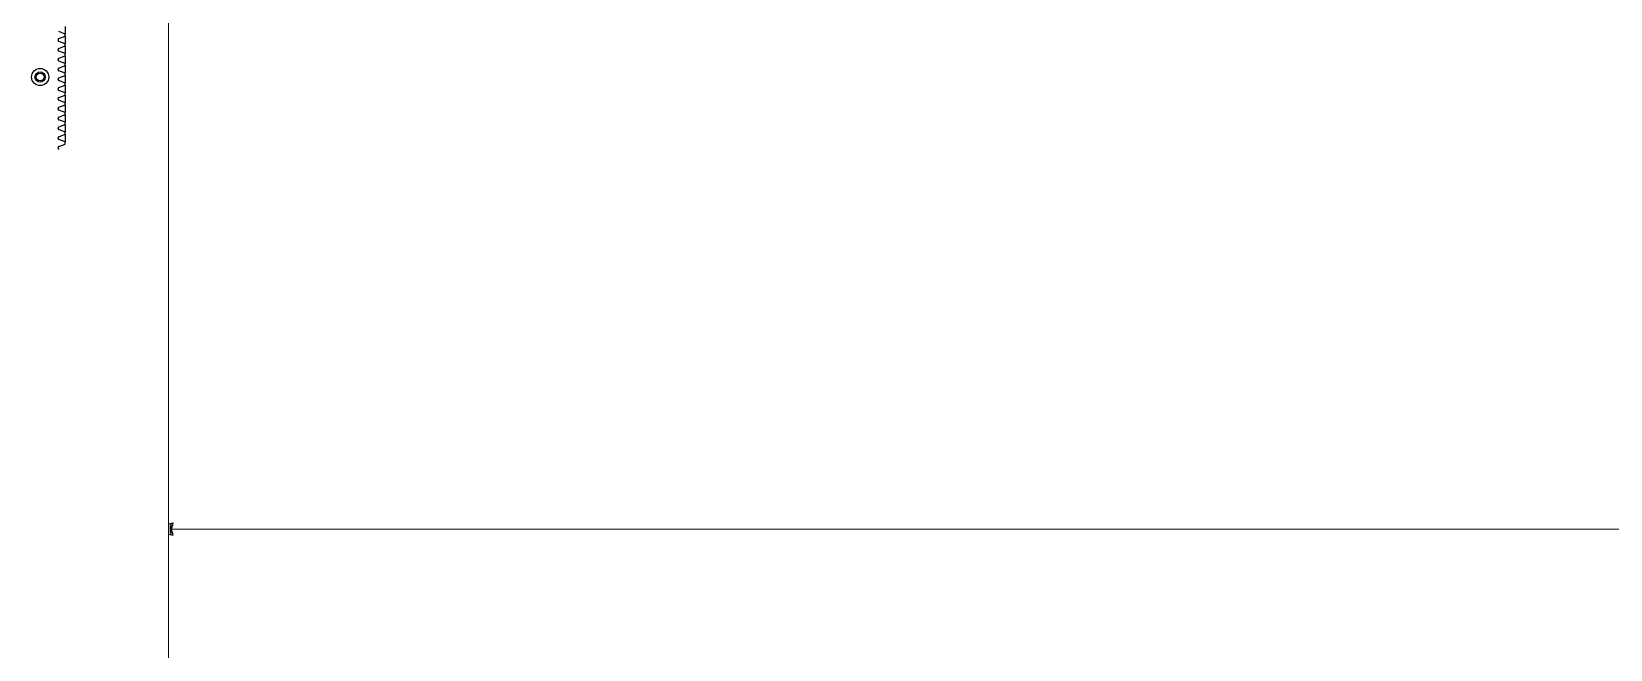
# Model space of a CAD drawing. Extents: x 28911 to 70911, y -59 to 29641.
# Drawn here: x 42113 to 43124, y 20606 to 21001 of the extents above; entities that cross this region are included whole.
import ezdxf

# ---------------------------------------------------------------- set-up
doc = ezdxf.new("R2010")
doc.units = 0
doc.header["$LTSCALE"] = 300
doc.header["$MEASUREMENT"] = 0
doc.linetypes.add('553_Civil-Base$0$DASHDOT2', pattern=[0.5, 0.25, -0.125, 0, -0.125])
doc.layers.add('22 CONTINUA 0.18', color=3, linetype='Continuous', lineweight=18)
doc.layers.add('23 CONTINUA 0.35', color=4, linetype='Continuous', lineweight=35)

# ---------------------------------------------------------------- blocks, each defined once
blk = doc.blocks.new('A$C6cc84e3b')
at = {"color": 253, "linetype": 'Continuous', "lineweight": 25}
for p, q in [((-2724.1, -918.3), (-2723.7, -918.3)), ((-2723, -918.8), (-2721.5, -922.8)), ((-2720.1, -922.8), (-2718.5, -918.8)), ((-2717.8, -918.3), (-2717.5, -918.3)), ((-2716.8, -918.8), (-2715.2, -922.8)), ((-2713.8, -922.8), (-2712.2, -918.8)), ((-2711.5, -918.3), (-2711.2, -918.3)), ((-2710.5, -918.8), (-2708.9, -922.8)), ((-2707.5, -922.8), (-2706, -918.8)), ((-2705.3, -918.3), (-2704.9, -918.3)), ((-2704.2, -918.8), (-2702.6, -922.8)), ((-2701.2, -922.8), (-2699.7, -918.8)), ((-2699, -918.3), (-2698.6, -918.3)), ((-2697.9, -918.8), (-2696.3, -922.8)), ((-2695, -922.8), (-2693.4, -918.8)), ((-2692.7, -918.3), (-2692.3, -918.3)), ((-2691.6, -918.8), (-2690.1, -922.8)), ((-2688.7, -922.8), (-2687.1, -918.8)), ((-2686.4, -918.3), (-2686, -918.3)), ((-2685.3, -918.8), (-2683.8, -922.8)), ((-2682.4, -922.8), (-2680.8, -918.8)), ((-2680.1, -918.3), (-2679.8, -918.3)), ((-2679.1, -918.8), (-2677.5, -922.8)), ((-2676.1, -922.8), (-2674.5, -918.8)), ((-2673.8, -918.3), (-2673.5, -918.3)), ((-2672.8, -918.8), (-2671.2, -922.8)), ((-2669.8, -922.8), (-2668.3, -918.8)), ((-2667.6, -918.3), (-2667.2, -918.3)), ((-2666.5, -918.8), (-2664.9, -922.8)), ((-2663.5, -922.8), (-2662, -918.8)), ((-2661.3, -918.3), (-2660.9, -918.3)), ((-2660.2, -918.8), (-2658.6, -922.8)), ((-2657.3, -922.8), (-2655.7, -918.8)), ((-2655, -918.3), (-2654.6, -918.3)), ((-2653.9, -918.8), (-2652.4, -922.8)), ((-2651, -922.8), (-2649.4, -918.8)), ((-2721.5, -922.8), (-2720.1, -922.8)), ((-2715.2, -922.8), (-2720.1, -922.8)), ((-2715.2, -922.8), (-2713.8, -922.8)), ((-2708.9, -922.8), (-2713.8, -922.8)), ((-2708.9, -922.8), (-2707.5, -922.8)), ((-2702.6, -922.8), (-2707.5, -922.8)), ((-2702.6, -922.8), (-2701.2, -922.8)), ((-2696.3, -922.8), (-2701.2, -922.8)), ((-2696.3, -922.8), (-2695, -922.8)), ((-2690.1, -922.8), (-2695, -922.8)), ((-2690.1, -922.8), (-2688.7, -922.8)), ((-2683.8, -922.8), (-2688.7, -922.8)), ((-2683.8, -922.8), (-2682.4, -922.8)), ((-2677.5, -922.8), (-2682.4, -922.8)), ((-2677.5, -922.8), (-2676.1, -922.8)), ((-2671.2, -922.8), (-2676.1, -922.8)), ((-2671.2, -922.8), (-2669.8, -922.8)), ((-2664.9, -922.8), (-2669.8, -922.8)), ((-2664.9, -922.8), (-2663.5, -922.8)), ((-2658.6, -922.8), (-2663.5, -922.8)), ((-2658.6, -922.8), (-2657.3, -922.8)), ((-2652.4, -922.8), (-2657.3, -922.8)), ((-2652.4, -922.8), (-2651, -922.8)), ((-2646.1, -922.8), (-2651, -922.8))]:
    blk.add_line(p, q, dxfattribs=at)
for radius in [5.5, 3.3, 2.5]:
    blk.add_circle((-2678.5, -906.8), radius, dxfattribs=at)
for centre, start_param, end_param in [((-2724.1, -919), 4.712389, 5.934119), ((-2723.7, -919), 3.490659, 4.712389), ((-2717.8, -919), 4.712389, 5.934119), ((-2717.5, -919), 3.490659, 4.712389), ((-2711.5, -919), 4.712389, 5.934119), ((-2711.2, -919), 3.490659, 4.712389), ((-2705.3, -919), 4.712389, 5.934119), ((-2704.9, -919), 3.490659, 4.712389), ((-2699, -919), 4.712389, 5.934119), ((-2698.6, -919), 3.490659, 4.712389), ((-2692.7, -919), 4.712389, 5.934119), ((-2692.3, -919), 3.490659, 4.712389), ((-2686.4, -919), 4.712389, 5.934119), ((-2686, -919), 3.490659, 4.712389), ((-2680.1, -919), 4.712389, 5.934119), ((-2679.8, -919), 3.490659, 4.712389), ((-2673.8, -919), 4.712389, 5.934119), ((-2673.5, -919), 3.490659, 4.712389), ((-2667.6, -919), 4.712389, 5.934119), ((-2667.2, -919), 3.490659, 4.712389), ((-2661.3, -919), 4.712389, 5.934119), ((-2660.9, -919), 3.490659, 4.712389), ((-2655, -919), 4.712389, 5.934119), ((-2654.6, -919), 3.490659, 4.712389)]:
    blk.add_ellipse(centre, major_axis=(-0.743, 0), ratio=0.942641, start_param=start_param, end_param=end_param, dxfattribs=at)
blk = doc.blocks.new('A$Ca74f9bd3')
at = {"layer": '22 CONTINUA 0.18', "color": 7}
for p, q in [((-989, 3513.6), (-989, -2634)), ((-2357.3, 580), (-990.7, 580)), ((-990.7, 582), (-990.7, 580)), ((-990.7, 578), (-990.7, 580)), ((-990, 582.7), (-990, 577.3))]:
    blk.add_line(p, q, dxfattribs=at)
for points, knots in [([(-992, 584), (-991.9, 583.5), (-991.7, 582.6), (-991.4, 581.4), (-991.1, 580.5), (-990.9, 580.1), (-990.8, 580), (-990.7, 580)], [0, 0, 0, 0, 0.219203, 0.43842, 0.657637, 0.876854, 1, 1, 1, 1]), ([(-989, 583.3), (-989.3, 583.4), (-989.9, 583.6), (-991, 583.8), (-991.7, 583.9), (-992, 584)], [0, 0, 0, 0, 0.3662597, 0.7720479, 1, 1, 1, 1]), ([(-990, 582.7), (-990, 582.8), (-990.1, 583), (-990.5, 583.3), (-991.1, 583.6), (-991.6, 583.8), (-991.9, 584), (-992, 584)], [0, 0, 0, 0, 0.2324, 0.4648, 0.6971084, 0.9294166, 1, 1, 1, 1]), ([(-992, 584), (-991.9, 583.8), (-991.7, 583.3), (-991.4, 582.6), (-991.1, 582.2), (-990.9, 582), (-990.7, 582), (-990.7, 582)], [0, 0, 0, 0, 0.2324, 0.4648, 0.697108, 0.929417, 1, 1, 1, 1]), ([(-990.7, 580), (-990.8, 580), (-991, 579.9), (-991.3, 579.1), (-991.6, 578.1), (-991.8, 577), (-991.9, 576.3), (-992, 576)], [0, 0, 0, 0, 0.219203, 0.43842, 0.657637, 0.876854, 1, 1, 1, 1]), ([(-990.7, 578), (-990.8, 578), (-991, 577.9), (-991.3, 577.5), (-991.6, 576.9), (-991.8, 576.4), (-992, 576.1), (-992, 576)], [0, 0, 0, 0, 0.2324, 0.4648, 0.697108, 0.929417, 1, 1, 1, 1]), ([(-992, 576), (-991.8, 576.1), (-991.3, 576.3), (-990.6, 576.6), (-990.2, 576.9), (-990, 577.1), (-990, 577.3), (-990, 577.3)], [0, 0, 0, 0, 0.2324, 0.4648, 0.6971084, 0.9294166, 1, 1, 1, 1]), ([(-992, 576), (-991.5, 576.1), (-990.6, 576.3), (-989.6, 576.5), (-989.2, 576.7), (-989, 576.7)], [0, 0, 0, 0, 0.4062036, 0.8124344, 1, 1, 1, 1])]:
    blk.add_open_spline(points, degree=3, knots=knots, dxfattribs=at)
at = {"color": 3, "linetype": '553_Civil-Base$0$DASHDOT2', "ltscale": 50, "rotation": 270}
blk.add_blockref('A$C6cc84e3b', (0, -2388), dxfattribs=at)

msp = doc.modelspace()

# ---------------------------------------------------------------- block references
at = {"layer": '23 CONTINUA 0.35', "rotation": 180}
msp.add_blockref('A$Ca74f9bd3', (41211.626, 21262.689), dxfattribs=at)

doc.saveas('drawing.dxf')
